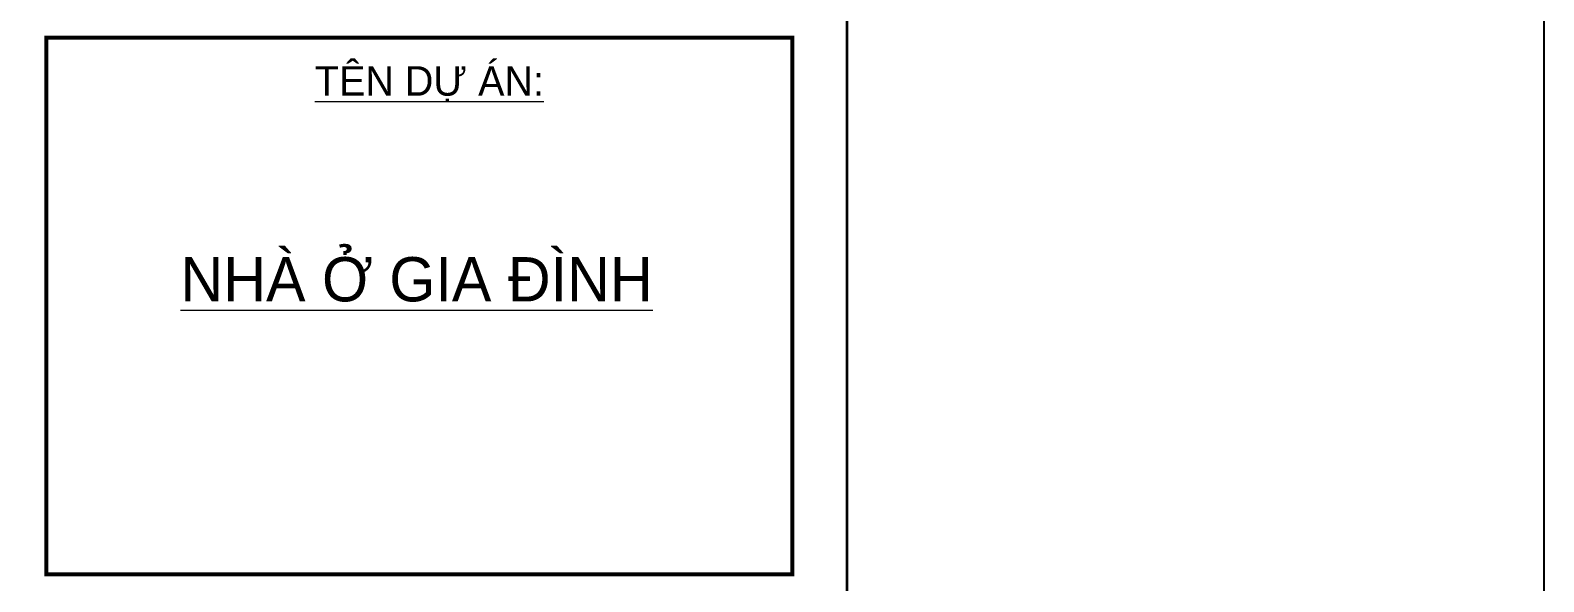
# Model space of a CAD drawing. Extents: x -2098986 to 943, y -1296280 to 73591.
# Drawn here: x -1329278 to -1319135, y -1080705 to -1077005 of the extents above; entities that cross this region are included whole.
import ezdxf

# ---------------------------------------------------------------- set-up
doc = ezdxf.new("R2010")
doc.units = 0
doc.header["$LTSCALE"] = 150
doc.layers.get('Defpoints').update_dxf_attribs({"lineweight": 18})
for name, color, linetype, lineweight in [('05.Text', 253, 'Continuous', 18), ('11.Khung bo', 32, 'Continuous', 50), ('12.Khung', 36, 'Continuous', 25), ('KCVN-THAY', 7, 'Continuous', 25)]:
    doc.layers.add(name, color=color, linetype=linetype, lineweight=lineweight)
doc.layers.add('Tpl_Bound', color=1, linetype='Continuous', plot=False)
doc.styles.add('VnAvantH', font='')
doc.styles.get('VnAvantH').set_extended_font_data('.VnAvantH')

# ---------------------------------------------------------------- blocks, each defined once
blk = doc.blocks.new('*U4')
at = {"layer": 'KCVN-THAY', "color": 140}
blk.add_lwpolyline([(214871.76, 86966.68), (215381.8, 86966.68), (215381.8, 86579.68), (214871.76, 86579.68)], close=True, dxfattribs=at)
blk = doc.blocks.new('100')
at = {"layer": '11.Khung bo', "const_width": 26.7}
blk.add_lwpolyline([(1896213, -940540), (1901213, -940540), (1901213, -936940), (1896213, -936940)], close=True, dxfattribs=at)
blk.add_lwpolyline([(1896213, -940540), (1901213, -940540), (1901213, -936940), (1896213, -936940)], close=True, dxfattribs=at)
blk.add_lwpolyline([(1896213, -940540), (1901213, -940540), (1901213, -936940), (1896213, -936940)], close=True, dxfattribs=at)
at = {"layer": '12.Khung'}
blk.add_lwpolyline([(1901579, -945940), (1901579, -916240), (1859580, -916240), (1859580, -945940)], close=True, dxfattribs=at)
blk.add_lwpolyline([(1901579, -945940), (1901579, -916240), (1859580, -916240), (1859580, -945940)], close=True, dxfattribs=at)
blk.add_lwpolyline([(1901579, -945940), (1901579, -916240), (1859580, -916240), (1859580, -945940)], close=True, dxfattribs=at)
at = {"layer": '05.Text', "style": 'VnAvantH'}
for s, height, p in [('%%Utªn Dù ¸N:', 198, (1898013, -937329)), ('%%Unhµ ë gia ®×nh', 297, (1897112, -938709))]:
    blk.add_text(s, height=height, dxfattribs=at).set_placement(p)

msp = doc.modelspace()

# ---------------------------------------------------------------- linework, layer by layer
at = {"layer": 'Tpl_Bound', "color": 1}
msp.add_lwpolyline([(-1365804.1, -1086055.5), (-1365804.1, -1056355.5), (-1323804.1, -1056355.5), (-1323804.1, -1086055.5)], close=True, dxfattribs=at)

# ---------------------------------------------------------------- block references
at = {"layer": '05.Text', "xscale": 1.000009185772931, "yscale": 1.000009185772931, "zscale": 1.000009185772931}
msp.add_blockref('100', (-3225400.9, -140107), dxfattribs=at)
at = {"layer": 'Defpoints', "xscale": 100, "yscale": 100, "zscale": 100}
msp.add_blockref('*U4', (-22857314.8, -9748442.8), dxfattribs=at)

doc.saveas('drawing.dxf')
